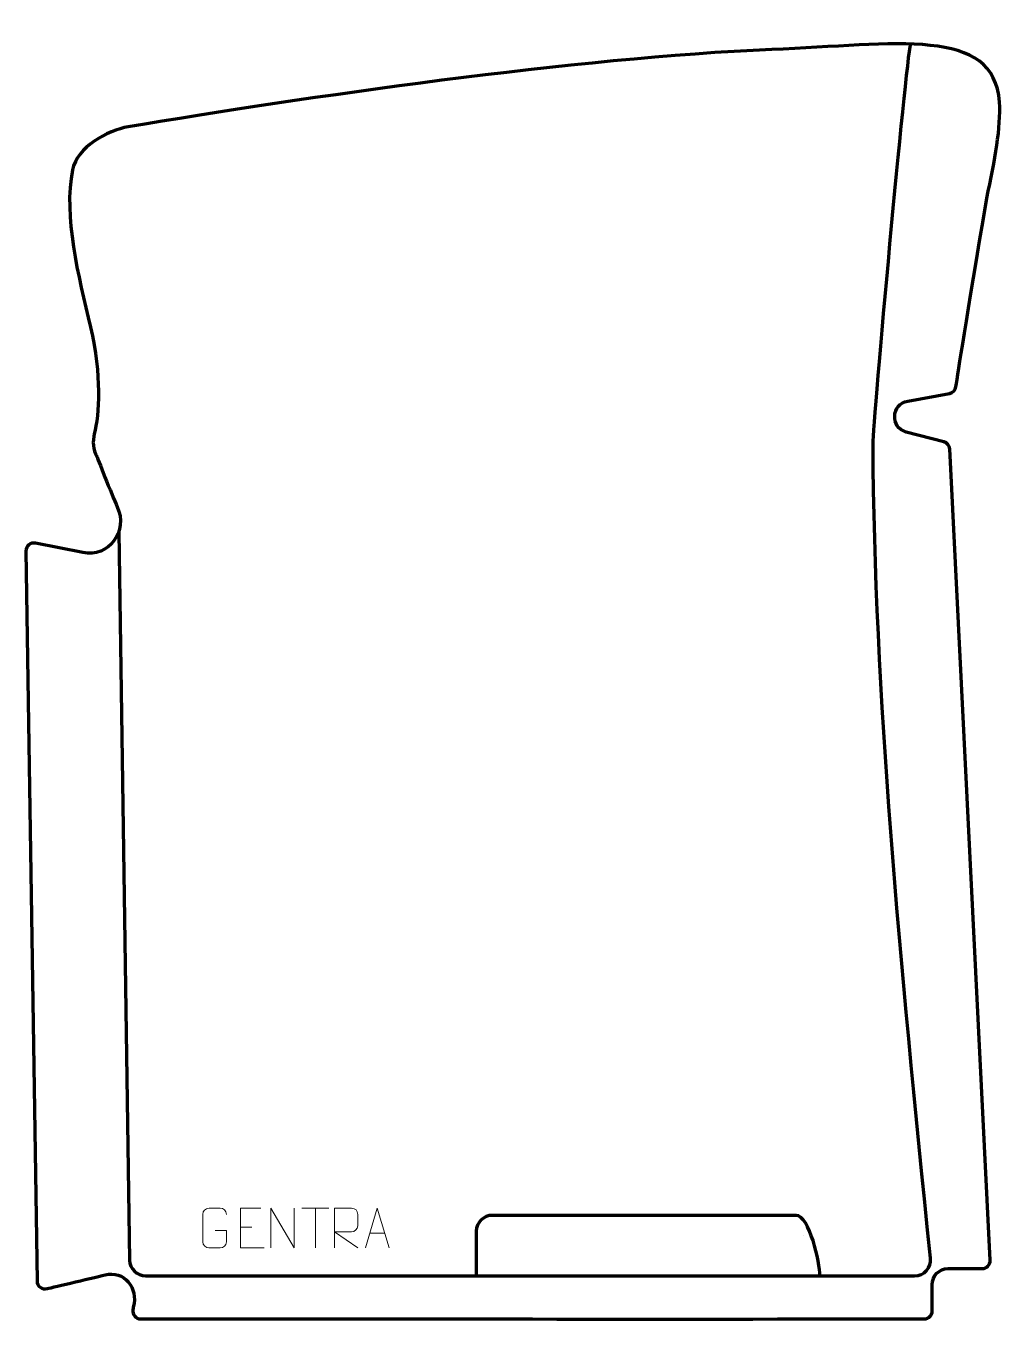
# Model space of a CAD drawing. Header units: millimetres. Extents: x -305 to 308, y -421 to 391.
import ezdxf

# ---------------------------------------------------------------- set-up
doc = ezdxf.new("R2010")
doc.units = ezdxf.units.MM
doc.header["$MEASUREMENT"] = 0
for name, color, linetype in [('layer 1', 7, 'Continuous'), ('layer 2', 7, 'Continuous'), ('layer 3', 7, 'Continuous')]:
    doc.layers.add(name, color=color, linetype=linetype)

msp = doc.modelspace()

# ---------------------------------------------------------------- linework, layer by layer
at = {"layer": 'layer 1', "color": 250, "lineweight": 9}
for points, knots in [([(-186.2011, -365.415), (-186.2011, -365.415), (-179.033, -365.415), (-179.033, -365.415), (-179.033, -365.415), (-179.033, -365.415), (-179.033, -372.5831), (-179.033, -372.5831), (-179.033, -372.5831), (-179.1727, -374.9065), (-180.8499, -376.3861), (-182.9977, -376.3969), (-182.9977, -376.3969), (-185.3295, -376.3965), (-187.6615, -376.3965), (-189.993, -376.3969), (-189.993, -376.3969), (-191.9179, -376.5023), (-193.8901, -374.6178), (-193.8789, -372.6005), (-193.8789, -372.6005), (-193.8785, -366.8304), (-193.8785, -361.0607), (-193.8789, -355.2914), (-193.8789, -355.2914), (-193.8747, -353.1533), (-192.1279, -351.4341), (-189.9756, -351.4475), (-189.9756, -351.4475), (-187.6499, -351.4475), (-185.3238, -351.4475), (-182.9977, -351.4475), (-182.9977, -351.4475), (-181.051, -351.4121), (-179.0596, -352.9036), (-179.033, -355.3413)], [0, 0, 0, 0, 0.1, 0.1, 0.1, 0.1, 0.2, 0.2, 0.2, 0.2, 0.3, 0.3, 0.3, 0.3, 0.4, 0.4, 0.4, 0.4, 0.5, 0.5, 0.5, 0.5, 0.6, 0.6, 0.6, 0.6, 0.7, 0.7, 0.7, 0.7, 0.8, 0.8, 0.8, 0.8, 1, 1, 1, 1]), ([(-157.3237, -351.4401), (-157.3237, -351.4401), (-170.1976, -351.4401), (-170.1976, -351.4401), (-170.1976, -351.4401), (-170.1976, -351.4401), (-170.1976, -376.3937), (-170.1976, -376.3937), (-170.1976, -376.3937), (-170.1976, -376.3937), (-155.3318, -376.3937), (-155.3318, -376.3937)], [0, 0, 0, 0, 0.25, 0.25, 0.25, 0.25, 0.5, 0.5, 0.5, 0.5, 1, 1, 1, 1]), ([(-151.0783, -376.3481), (-151.0783, -376.3481), (-151.0783, -351.3946), (-151.0783, -351.3946), (-151.0783, -351.3946), (-151.0783, -351.3946), (-136.4235, -376.3481), (-136.4235, -376.3481), (-136.4235, -376.3481), (-136.4235, -376.3481), (-136.4235, -351.3946), (-136.4235, -351.3946)], [0, 0, 0, 0, 0.25, 0.25, 0.25, 0.25, 0.5, 0.5, 0.5, 0.5, 1, 1, 1, 1]), ([(-111.1705, -376.3974), (-111.1705, -376.3974), (-111.1705, -351.4439), (-111.1705, -351.4439), (-111.1705, -351.4439), (-107.5757, -351.4439), (-103.9802, -351.4439), (-100.385, -351.4439), (-100.385, -351.4439), (-98.0597, -351.4816), (-96.5024, -352.9716), (-96.5065, -355.338), (-96.5065, -355.338), (-96.5069, -357.3735), (-96.5069, -360.4329), (-96.5065, -362.4689), (-96.5065, -362.4689), (-96.513, -364.3444), (-98.3253, -366.2862), (-100.3348, -366.3053), (-100.3348, -366.3053), (-100.3348, -366.3053), (-111.1705, -366.3053), (-111.1705, -366.3053), (-111.1705, -366.3053), (-111.1705, -366.3053), (-96.5158, -376.3974), (-96.5158, -376.3974)], [0, 0, 0, 0, 0.125, 0.125, 0.125, 0.125, 0.25, 0.25, 0.25, 0.25, 0.375, 0.375, 0.375, 0.375, 0.5, 0.5, 0.5, 0.5, 0.625, 0.625, 0.625, 0.625, 0.75, 0.75, 0.75, 0.75, 1, 1, 1, 1]), ([(-91.7125, -376.3938), (-91.7125, -376.3938), (-84.3415, -351.4403), (-84.3415, -351.4403), (-84.3415, -351.4403), (-84.3415, -351.4403), (-76.7716, -376.3938), (-76.7716, -376.3938)], [0, 0, 0, 0, 0.33333333, 0.33333333, 0.33333333, 0.33333333, 1, 1, 1, 1])]:
    msp.add_open_spline(points, degree=3, knots=knots, dxfattribs=at)
for points in [[(-131.5725, -351.4711), (-131.5725, -351.4711), (-114.5853, -351.4711), (-114.5853, -351.4711)], [(-123.0787, -376.4011), (-123.0787, -376.4011), (-123.0787, -351.4476), (-123.0787, -351.4476)], [(-170.1976, -363.3198), (-170.1976, -363.3198), (-163.0295, -363.3198), (-163.0295, -363.3198)], [(-88.9899, -367.1444), (-88.9899, -367.1444), (-79.4942, -367.1444), (-79.4942, -367.1444)]]:
    msp.add_open_spline(points, degree=3, dxfattribs=at)
at = {"layer": 'layer 2', "color": 12, "lineweight": 200}
msp.add_open_spline([(-232.8965, -420.9683), (-235.9391, -420.9683), (-238.2799, -418.2705), (-237.8464, -415.2575), (-237.8464, -415.2575), (-237.7451, -414.552), (-237.6368, -413.9334), (-237.5264, -413.5169), (-237.5264, -413.5169), (-234.3405, -401.4643), (-243.222, -390.2031), (-255.2986, -393.2757), (-255.2986, -393.2757), (-264.3668, -395.5832), (-291.7085, -401.9475), (-291.7085, -401.9475), (-291.7085, -401.9475), (-294.8562, -402.8002), (-297.9646, -400.4582), (-298.0143, -397.196), (-298.0143, -397.196), (-298.0143, -397.196), (-305.0061, 61.3938), (-305.0061, 61.3938), (-305.0061, 61.3938), (-305.0544, 64.5801), (-302.1524, 66.9991), (-299.0286, 66.3755), (-299.0286, 66.3755), (-299.0286, 66.3755), (-269.3073, 60.4441), (-269.3073, 60.4441), (-269.3073, 60.4441), (-252.868, 57.1637), (-240.6213, 74.0196), (-247.6284, 89.2548), (-247.6284, 89.2548), (-251.1927, 97.0041), (-260.4499, 120.8734), (-260.4499, 120.8734), (-260.4499, 120.8734), (-262.708, 125.2437), (-263.2675, 130.2899), (-262.0501, 135.0565), (-262.0501, 135.0565), (-258.9889, 147.042), (-257.3705, 172.0446), (-264.4543, 202.1459), (-264.4543, 202.1459), (-272.0863, 234.5773), (-281.6069, 271.5163), (-275.7399, 300.9665), (-275.7399, 300.9665), (-272.9275, 315.0844), (-253.8451, 325.796), (-240.702, 327.9881), (-240.702, 327.9881), (-131.3501, 346.2273), (40.8143, 371.4647), (163.6168, 376.5033), (163.6168, 376.5033), (241.7002, 379.707), (303.5298, 391.4072), (306.7015, 343.5631), (306.7015, 343.5631), (307.7683, 327.4699), (303.9019, 307.5209), (298.7336, 283.062), (298.7336, 283.062), (285.7612, 205.5115), (280.829, 174.2112), (279.3481, 164.6098), (279.3481, 164.6098), (279.0228, 162.5014), (277.3972, 160.8331), (275.2989, 160.4526), (275.2989, 160.4526), (275.2989, 160.4526), (249.0766, 155.6959), (249.0766, 155.6959), (249.0766, 155.6959), (238.6319, 153.8014), (237.944, 139.0789), (248.1664, 136.2177), (248.1664, 136.2177), (248.1664, 136.2177), (271.781, 130.1681), (271.781, 130.1681), (271.781, 130.1681), (273.8451, 129.5904), (275.3116, 127.7608), (275.4266, 125.6196), (275.4266, 125.6196), (275.4266, 125.6196), (300.8407, -384.1084), (300.8407, -384.1084), (300.8407, -384.1084), (300.9949, -386.9724), (298.7149, -389.379), (295.8479, -389.379), (295.8479, -389.379), (295.8479, -389.379), (274.4685, -389.379), (274.4685, -389.379), (274.4685, -389.379), (268.9457, -389.379), (264.4686, -393.8584), (264.4686, -399.3835), (264.4686, -399.3835), (264.4686, -399.3835), (264.4686, -415.9658), (264.4686, -415.9658), (264.4686, -415.9658), (264.4686, -418.7286), (262.2299, -420.9683), (259.4687, -420.9683), (259.4687, -420.9683), (95.3422, -421.1084), (-68.7715, -420.9683), (-232.8965, -420.9683)], degree=3, knots=[0, 0, 0, 0, 0.03225806, 0.03225806, 0.03225806, 0.03225806, 0.06451613, 0.06451613, 0.06451613, 0.06451613, 0.09677419, 0.09677419, 0.09677419, 0.09677419, 0.12903226, 0.12903226, 0.12903226, 0.12903226, 0.16129032, 0.16129032, 0.16129032, 0.16129032, 0.19354839, 0.19354839, 0.19354839, 0.19354839, 0.22580645, 0.22580645, 0.22580645, 0.22580645, 0.25806452, 0.25806452, 0.25806452, 0.25806452, 0.29032258, 0.29032258, 0.29032258, 0.29032258, 0.32258065, 0.32258065, 0.32258065, 0.32258065, 0.35483871, 0.35483871, 0.35483871, 0.35483871, 0.38709677, 0.38709677, 0.38709677, 0.38709677, 0.41935484, 0.41935484, 0.41935484, 0.41935484, 0.4516129, 0.4516129, 0.4516129, 0.4516129, 0.48387097, 0.48387097, 0.48387097, 0.48387097, 0.51612903, 0.51612903, 0.51612903, 0.51612903, 0.5483871, 0.5483871, 0.5483871, 0.5483871, 0.58064516, 0.58064516, 0.58064516, 0.58064516, 0.61290323, 0.61290323, 0.61290323, 0.61290323, 0.64516129, 0.64516129, 0.64516129, 0.64516129, 0.67741935, 0.67741935, 0.67741935, 0.67741935, 0.70967742, 0.70967742, 0.70967742, 0.70967742, 0.74193548, 0.74193548, 0.74193548, 0.74193548, 0.77419355, 0.77419355, 0.77419355, 0.77419355, 0.80645161, 0.80645161, 0.80645161, 0.80645161, 0.83870968, 0.83870968, 0.83870968, 0.83870968, 0.87096774, 0.87096774, 0.87096774, 0.87096774, 0.90322581, 0.90322581, 0.90322581, 0.90322581, 0.93548387, 0.93548387, 0.93548387, 0.93548387, 1, 1, 1, 1], dxfattribs=at)
msp.add_open_spline([(183.5873, -368.6518), (183.5873, -368.6518), (183.5869, -368.6518), (183.5869, -368.6518)], degree=3, dxfattribs=at)
at = {"layer": 'layer 3', "color": 142, "lineweight": 200}
for points, knots in [([(193.9463, -393.9041), (193.9463, -393.9041), (253.4007, -393.9041), (253.4007, -393.9041), (253.4007, -393.9041), (259.3231, -393.9041), (263.9477, -388.7813), (263.349, -382.8866), (263.349, -382.8866), (244.0514, -192.7941), (228.2656, -28.886), (227.2567, 128.8082), (227.2567, 128.8082), (227.1759, 141.4), (247.8807, 367.7607), (250.9417, 379.9744)], [0, 0, 0, 0, 0.2, 0.2, 0.2, 0.2, 0.4, 0.4, 0.4, 0.4, 0.6, 0.6, 0.6, 0.6, 1, 1, 1, 1]), ([(-246.7179, 73.5538), (-246.7179, 73.5538), (-239.8485, -384.0321), (-239.8485, -384.0321), (-239.8485, -384.0321), (-239.776, -389.5054), (-235.3207, -393.9039), (-229.8495, -393.9039), (-229.8495, -393.9039), (-229.8495, -393.9039), (-22.003, -393.9041), (-22.003, -393.9041)], [0, 0, 0, 0, 0.25, 0.25, 0.25, 0.25, 0.5, 0.5, 0.5, 0.5, 1, 1, 1, 1]), ([(193.9463, -393.9041), (193.9463, -385.616), (187.2305, -355.8966), (178.9462, -355.8966), (178.9462, -355.8966), (178.9462, -355.8966), (-12.003, -355.8966), (-12.003, -355.8966), (-12.003, -355.8966), (-17.5261, -355.8966), (-22.0032, -360.3756), (-22.0032, -365.9007), (-22.0032, -365.9007), (-22.0032, -365.9007), (-22.003, -393.9041), (-22.003, -393.9041)], [0, 0, 0, 0, 0.2, 0.2, 0.2, 0.2, 0.4, 0.4, 0.4, 0.4, 0.6, 0.6, 0.6, 0.6, 1, 1, 1, 1])]:
    msp.add_open_spline(points, degree=3, knots=knots, dxfattribs=at)
msp.add_open_spline([(-22.003, -393.9041), (-22.003, -393.9041), (193.9463, -393.9041), (193.9463, -393.9041)], degree=3, dxfattribs=at)

doc.saveas('drawing.dxf')
